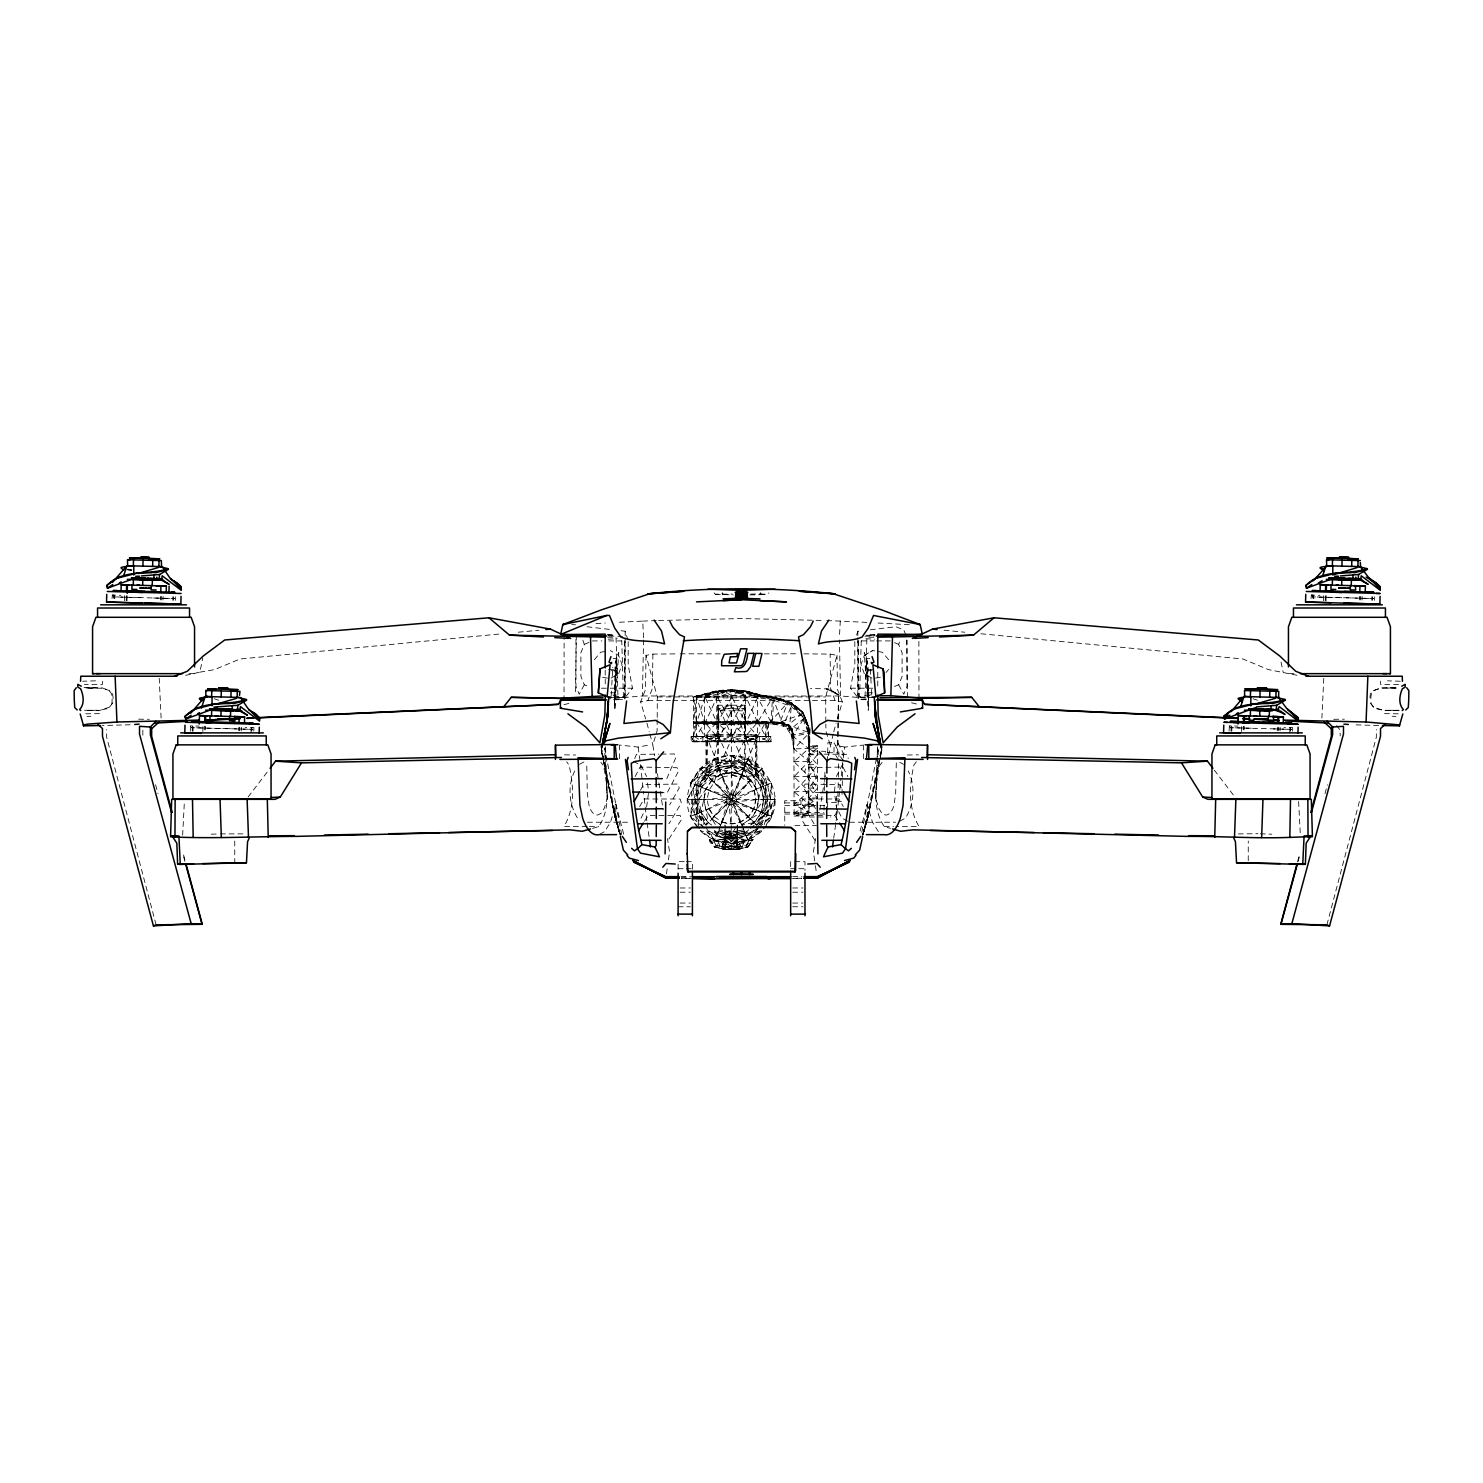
<?xml version="1.0" encoding="UTF-8"?>
<svg xmlns="http://www.w3.org/2000/svg" width="1483" height="1483" viewBox="0 0 1483 1483"><rect width="100%" height="100%" fill="white"/><g stroke="black" fill="none" stroke-linecap="round" stroke-linejoin="round"><path stroke-width="0.75" stroke-dasharray="5 3.75" d="M731.434 763.615L717.661 734.956L718.365 705.222L718.365 767.953L731.434 775.201L740.759 777.055L755.626 740.536L707.261 740.536L718.365 738.423L707.261 738.46L718.365 734.901L705.982 734.975L705.982 774.163L756.905 825.086C779.038 803.786 762.188 762.966 731.434 763.615C700.755 762.985 683.811 803.767 705.982 825.03L707.261 823.751C698.03 813.648 695.175 799.337 699.846 786.491C715.863 764.227 720.534 735.642 718.365 708.744L731.434 705.204L745.226 705.222L745.226 766.359L719.385 828.719M693.599 723.092L731.082 724.223L776.629 723.055L784.655 724.353L792.089 728.691L793.906 740.351L789.364 730.174L791.236 706.316C778.223 696.306 761.242 697.955 746.598 691.634C736.402 689.873 725.02 687.908 716.734 695.787L716.734 736.495L694.174 736.402L691.134 741.704L704.573 741.667L691.134 741.704L691.134 736.439L702.831 736.384L715.788 741.648L746.375 741.648L759.333 736.476L771.03 736.439L771.03 741.704L759.333 741.648L746.375 736.365L731.082 741.76L731.082 689.817L747.877 691.43C766.989 697.733 790.217 697.918 803.934 714.732L808.068 725.539L803.378 712.73C774.627 685.09 729.506 698.586 693.599 696.825L693.599 736.439L716.734 736.384L731.082 722.165L716.734 695.787L719.199 691.078L731.082 689.817L747.877 691.43L791.236 706.316L804.008 718.328L808.939 733.306L808.754 748.544L793.961 761.65L808.847 776.369L817.559 788.066L808.902 797.965L808.958 812.721L794.128 816.076L793.906 737.348L792.089 728.691L788.734 724.575C758.165 717.642 725.02 723.537 693.599 723.092L696.454 697.251C712.507 691.263 729.599 688.409 746.598 691.245C766.025 698.4 791.236 695.064 803.934 714.732L808.939 733.306L793.924 748.878L808.791 761.298L794.017 776.721L808.884 791.421L794.091 804.546L808.958 812.721L794.128 813.073L808.921 804.194L808.736 737.014L808.328 727.041L802.433 712.619L790.773 702.386C765.506 698.067 740.202 687.259 714.287 691.43L693.599 696.825L696.454 722.666L768.565 722.11L768.565 736.439L745.43 736.495L731.082 722.054M877.769 685.962L877.788 670.205M858.323 640.823L858.268 699.587L869.501 699.791M564.022 700.643L564.115 637.115M657.191 719.57L657.117 730.878L652.817 744.855L654.541 755.663M657.21 717.309L657.321 696.936L645.995 655.356L652.891 654.096L677.861 653.855M896.288 762.874L895.676 793.627L893.804 806.066A22.912 9.825 -89.5 0 1 885.017 814.927L881.866 813.259L878.64 808.105L875.749 798.373L877.417 748.025M234.74 841.009L234.777 862.735M747.877 691.43C733.103 690.151 718.032 689.224 704.573 697.622L696.454 723.519C725.372 726.41 754.328 721.683 782.876 722.202L791.292 735.271L808.754 748.544L808.902 727.708L808.939 733.306L792.348 736.495L793.924 748.878L808.754 748.544L817.43 745.819L817.615 804.731M907.466 697.492L906.632 634.261M918.867 641.342L918.978 700.643M1248.241 860.659L1248.26 841.009M615.723 820.525L615.871 804.249L604.508 748.062L607.251 798.373L604.36 808.105L601.134 813.259L597.983 814.927A22.912 9.843 89.7 0 1 589.177 806.103L587.324 793.627L586.712 762.874M643.566 639.952L642.417 695.953L608.846 698.864M643.603 637.764L642.714 621.099L616.094 622.397M645.995 655.356L645.531 689.428L640.637 701.922L645.643 718.884M652.891 654.096L652.427 688.168L647.886 700.625L640.637 701.922M808.902 727.708L808.736 739.998L808.328 727.041L801.246 714.435L787.936 702.349L772.606 697.399L757.591 722.295L745.43 736.495L746.375 736.495L746.375 741.76L715.788 741.648L715.788 736.365L746.375 736.365L745.43 736.384L745.43 695.787L737.514 690.967L715.566 691.245L696.454 696.398L696.454 736.458L691.134 736.439L694.174 741.685L771.03 741.704L767.99 736.402L757.591 736.384L745.43 722.054L731.082 695.694L724.649 690.967M809.681 743.113L809.922 727.171M837.821 745.504L838.507 694.804L834.873 692.635M809.866 727.782L809.496 750.917L825.475 751.325L825.382 755.218M837.876 742.909L843.067 752.901L842.882 760.019L837.635 752.919L838.507 694.804L828.719 688.928L810.478 688.483M112.041 598.594L112.356 595.054L114.914 595.128L114.803 598.65M190.287 731.175L190.621 725.873L193.179 725.929L193.012 731.23M737.199 825.234L737.051 849.296L737.589 825.123M858.045 640.786L858.101 699.55M1229.055 731.175L1229.388 725.873L1231.965 725.929L1231.798 731.23M1311.065 598.594L1311.38 595.054L1313.957 595.128L1313.827 598.65M616.78 658.637L615.056 663.661L614.425 702.349L616.78 658.637L613.128 658.637M739.276 844.142L731.193 849.11L723.111 844.142L720.46 848.573L718.81 842.807L714.343 846.812L723.723 846.719L723.815 849.296L738.59 849.296L748.044 846.812L740.184 846.645L724.205 841.028L714.343 846.812L723.222 849.129L739.183 849.129L739.276 844.142L752.956 839.434L748.044 846.812L738.59 849.296L723.815 849.296L714.343 846.812C695.898 828.534 733.825 852.669 739.276 844.142L741.926 848.573L748.044 846.812C738.071 835.671 721.683 844.624 709.449 839.434L714.584 846.923L725.335 849.296L724.798 825.123M172.788 600.281L172.862 596.741M173.567 600.281L173.659 596.741M251.016 732.843L251.128 727.541L253.945 727.615L253.815 731.138M251.832 731.082L251.925 727.541L245.14 727.356M1289.784 732.843L1289.913 727.541L1292.731 727.615L1292.601 731.138M1290.618 731.082L1290.692 727.541L1283.926 727.356M1371.812 600.281L1371.886 596.741M1372.591 600.281L1372.683 596.741M763.411 828.867C801.228 788.307 739.164 729.395 700.161 768.583L694.952 784.6L691.968 799.615L690.652 816.41L698.975 828.867C661.177 788.307 723.222 729.321 762.225 768.583L705.982 825.086C696.509 814.464 692.691 799.318 698.178 785.842L699.846 786.491L705.982 774.107L707.261 734.938L707.261 775.387C723.797 758.721 754.106 764.82 763.022 786.491L764.709 785.805L756.905 774.107L756.905 734.938L744.522 734.901L745.226 705.222L718.365 710.82L744.522 710.82L718.365 767.953L714.25 782.338L708.967 790.235L707.113 799.541L708.967 808.847L714.25 816.744L722.128 822.008L731.434 823.862L740.759 822.008L748.637 816.744L753.92 808.847L755.774 799.541L753.92 790.217L748.637 782.32L744.522 767.953L744.522 705.222M861.234 640.73L859.565 697.047L865.071 695.898L866.962 637.282L875.471 637.171M809.755 740.369L807.92 812.35L823.918 812.758M823.992 810.033L824.177 802.229M824.474 790.55L824.715 781.356M824.826 776.777L824.937 772.18M827.458 761.539L827.94 742.649L834.188 742.816L838.989 752.808L838.803 759.926L833.928 752.826L834.188 742.816M838.229 782.69L837.747 801.432L841.825 801.543L841.881 799.689M838.358 777.111L838.692 763.875M842.01 794.406L842.4 779.076M842.437 777.222L842.77 763.967M124.572 600.708L124.72 595.406M126.203 600.763L126.352 595.462M127 600.763L127.13 595.462M160.553 599.929L160.646 596.407M161.332 599.929L161.443 596.407M162.963 599.985L163.074 596.463M202.837 731.508L202.986 726.207M204.524 729.803L204.617 726.262M205.303 729.803L205.395 726.262M238.819 730.748L238.911 727.208M239.597 730.748L239.708 727.208M241.247 730.804L241.34 727.263M1241.623 731.508L1241.772 726.207M1243.292 729.803L1243.403 726.262M1244.089 729.803L1244.181 726.262M1277.605 730.748L1277.697 727.208M1278.383 730.748L1278.476 727.208M1280.014 730.804L1280.107 727.263M1323.596 600.708L1323.744 595.406M1325.227 600.763L1325.376 595.462M1326.024 600.763L1326.154 595.462M1359.577 599.929L1359.67 596.407M1360.374 599.929L1360.467 596.407M1362.006 599.985L1362.098 596.463M114.024 598.65L114.135 595.128L120.92 595.313M192.234 731.23L192.401 725.929L199.185 726.114M614.333 705.852L616.316 657.859L618.763 652.483L614.796 710.32L616.316 657.859M731.434 775.201L740.759 777.055L755.626 775.368L756.905 734.938L731.434 734.901L717.661 705.222L731.434 705.204L745.226 734.901L756.905 774.163L748.637 782.338L740.759 777.055L731.434 765.358L718.365 767.972L707.261 775.387L722.128 777.055L731.434 775.201L744.522 767.953L755.626 775.368L764.709 785.805M1231.001 731.23L1231.187 725.929L1237.953 726.114M1313.048 598.65L1313.159 595.128L1319.944 595.313M738.59 849.296L738.664 846.719L746.598 845.032L752.956 839.434L748.526 841.009L738.182 841.028L741.926 848.573L743.576 842.807L747.803 846.923L752.956 839.434M175.55 600.337L175.68 596.796M1374.574 600.337L1374.704 596.796M1323.781 678.324L1321.891 718.05M724.205 841.028L720.942 848.554L724.631 846.756L725.335 849.296L725.187 825.234M182.65 835.263L184.374 801.58M875.749 798.373L878.492 748.062L861.289 834.799M611.793 685.016L612.776 667.165M576.368 634.261L575.497 692.913M611.163 696.139L611.552 689.465M737.311 829.757L737.032 834.354L731.193 841.751L725.354 841.751L724.798 840.509L725.298 846.367L731.193 849.296L737.218 849.129L737.589 846.793L735.123 841.343L737.589 840.898M882.014 746.246L881.644 750.528L880.995 746.579L881.736 750.417L868.259 815.872L863.162 833.353L868.371 815.613L881.736 750.417L880.995 745.856M756.905 734.938L744.522 738.423L755.626 738.46L744.522 740.499L731.434 765.358L722.128 777.055L714.25 782.338L705.982 774.107L698.178 785.805L697.251 799.559L695.434 799.578L699.846 812.647L698.178 813.407L707.261 823.751M758.925 827.347L771.735 816.354L690.652 782.764L704.888 773.459L718.754 769.733C736.495 771.197 758.703 778.019 758.536 799.708L775.071 799.559L771.735 816.41L757.498 826.068C775.572 808.087 769.01 775.108 745.43 765.395C718.569 754.198 698.233 778.093 687.315 799.559L775.071 799.615L765.562 814L750.658 825.067C766.359 814.501 767.249 789.957 754.18 776.777C736.606 759.24 711.562 770.27 696.825 785.527L690.652 782.764L700.161 768.546L716.178 763.319L747.988 759.036L758.925 771.883L767.434 784.6L775.071 799.615L767.434 814.63L770.418 799.559L771.735 782.764L758.925 771.827L746.209 763.319L731.193 755.681L703.461 771.883L690.652 782.82L691.968 799.615L694.952 814.63L687.315 799.559L694.952 784.544L703.461 771.827L714.398 759.018L746.209 763.374L762.225 768.583L767.434 784.6L770.418 799.615L771.735 816.41L765.784 825.289M868.667 705.852L868.204 710.32L864.237 652.483L866.684 657.859L868.667 705.852L866.684 657.859M839.563 791.681L836.171 820.748M839.804 789.438L841.028 778.186M841.287 775.924L843.011 760.167M843.252 757.924L844.847 747.08L862.846 745.115M1369.921 697.603L1370.348 693.859L1373.629 690.522L1380.599 688.242L1395.429 688.056L1386.957 688.019M600.986 746.246L614.629 815.613L619.783 833.224L614.741 815.872L601.227 749.749L615.037 816.558L620.116 833.465M866.906 622.397L840.286 621.099L839.397 637.764M646.625 806.993L648.664 791.755M666.46 873.839L667.554 865.738M834.336 791.755L835.504 783.061M833.706 838.21L835.856 822.917M668.425 859.843L669.593 851.984L667.48 838.636M815.52 838.636L813.407 851.984L815.149 863.773M102.735 681.216L102.197 684.738L84.42 684.423M819.821 809.959L824.14 782.82M824.492 780.559L825.586 773.774M828.459 755.663L833.149 733.992M601.319 750.472L602.005 746.579L601.264 750.417L614.907 816.262M874.043 697.492L857.823 697.492L850.556 688.205L854.82 664.736L854.82 640.916M862.828 835.133L868.723 813.741L862.884 833.465M715.307 824.381L711.859 818.876L726.077 801.673L727.263 795.537L705.945 789.086L701.162 812.146L704.351 824.085M703.461 827.347L690.652 816.354L771.735 782.764C770.178 798.614 762.651 814.63 750.658 825.03M696.825 785.527L690.652 816.354L701.162 812.202L698.697 799.708L701.162 787.269C720.071 767.082 756.07 766.414 758.536 799.541C758.184 806.993 755.551 813.518 750.528 819.024C734.66 828.886 742.742 824.066 754.18 822.75M687.315 799.559L703.85 799.708L705.945 789.086L698.697 799.708L696.825 814L698.919 824.363M731.193 793.924L727.263 795.611C733.269 789.438 741.278 801.358 733.325 804.676L729.08 804.676L726.077 801.673L727.263 795.537M693.599 736.439L696.454 722.128L704.573 722.073L716.734 736.384L702.831 741.741L694.174 736.402L694.174 741.722L704.573 736.476L716.734 722.165L782.876 722.202L788.734 724.575L791.737 730.229L793.906 740.351L792.089 728.691L791.292 735.271L793.924 748.878L791.737 730.229L787.788 724.464C758.499 717.957 726.614 723.222 696.454 723.519L745.43 724.13L778.037 722.277L772.031 723.871L757.591 723.889C775.794 719.088 790.532 726.559 807.901 732.083L808.754 748.544M737.514 690.967L768.565 696.825L745.43 697.863C732.491 683.459 712.025 692.431 696.454 696.398L704.573 722.295L696.454 736.458L691.134 736.439L696.454 736.458L693.599 722.11L757.591 722.073L768.565 722.11L765.71 736.458L771.03 736.439L767.99 741.722L702.831 741.741L702.831 736.384M767.434 814.63L770.418 799.615M741.648 824.956L750.528 818.876L756.46 810.163L758.536 799.541L736.328 801.673L736.328 797.428L731.193 793.998L720.738 774.293L711.859 780.206L729.08 794.425M868.093 816.262L881.755 749.953M185.616 675.321L199.853 672.17L202.8 658.026M863.162 834.299L879.475 758.221M879.938 755.996L881.81 747.08M758.536 799.708L761.224 787.269L763.689 799.708L761.224 812.202L750.528 819.024L733.325 804.676L736.328 801.599M863.18 833.557L868.185 811.702M878.381 831.611L872.449 822.138L867.129 804.249L859.324 834.076M864.218 831.296L868.723 813.741M601.264 750.417L602.265 746.598M825.827 721.832L825.679 696.936L837.005 655.356L830.109 654.096L800.598 653.799M1326.914 924.836L1376.335 737.199L1376.335 729.525M1297.588 861.679L1299.405 854.968M833.743 731.823L836.097 723.129M1298.107 861.401L1299.312 856.952M1324.986 793.665L1327.415 784.729M863.032 834.54L868.556 814.63L862.995 833.817M837.357 718.884L842.363 701.922L837.469 689.428L837.005 655.356M623.676 834.076L615.871 804.249L610.551 822.138L604.619 831.611L598.817 834.669M862.383 835.244L868.259 815.872M726.077 801.599L727.263 803.471L720.738 824.956L711.859 818.876L750.528 780.206L731.193 767.193L716.956 765.395L700.161 768.528L690.652 782.82M731.193 755.681L745.43 765.395L754.18 776.777L756.46 789.234L750.528 780.206L736.328 797.428L735.123 795.611L741.648 774.293M856.618 635.113L857.823 631.239L861.994 630.738M764.171 824.641L767.434 814.575L760.149 825.53M894.509 686.481L898.661 684.757L902.109 676.396L902.109 652.742L898.661 644.382L900.144 640.267M888.614 659.713L882.366 652.242L872.764 650.536L864.329 655.412L860.993 664.551L864.311 673.708L872.745 678.602L880.42 677.249M745.43 765.395L747.988 759.018L757.498 773.459L761.224 787.325L771.735 782.764M582.856 640.267L584.321 644.382L580.891 652.742L580.891 676.396L584.321 684.757L588.491 686.481M747.988 759.018L714.398 840.175L731.193 843.493L747.988 840.175L762.225 830.647C745.226 847.015 717.179 846.886 700.161 830.61M634.705 758.499L636.429 754.365L658.86 754.124M666.831 778.594L675.673 757.924L674.561 753.957L661.103 754.106M714.454 830.888L716.956 834.132L714.398 840.101L700.161 830.591L716.178 835.856L731.193 838.84L747.988 840.157L758.925 827.347L747.988 840.12L731.193 843.456L708.911 830.999C724.334 843.975 745.448 836.746 762.225 830.591C745.819 833.205 726.707 842.27 711.784 830.684M718.365 740.499L731.434 710.802L744.522 708.744L718.365 708.744M112.856 702.831L108.556 708.373L98.99 710.283L83.771 710.264M746.598 691.634L757.591 697.622L772.031 723.871L788.734 724.575L792.293 730.897L792.348 736.495L804.008 718.328L792.552 704.536L779.743 698.437L773.737 700.032L757.591 697.622L745.43 724.13L716.734 722.054L704.573 696.028L715.566 691.245M704.573 723.889L716.734 697.863L724.649 691.894L731.082 689.817L731.082 691.931L716.734 697.863L693.599 696.825C714.083 691.3 737.885 687.76 757.591 697.622M746.598 845.032L748.526 841.009M574.755 770.956C567.396 785.545 568.879 804.361 577.554 818.153M641.045 818.153L643.826 812.573M836.375 776.517L841.955 765.376L845.755 763.337M635.15 776.573L640.026 767.045L677.138 767.712L678.25 771.661L667.239 792.626L662.641 792.552M584.321 684.757L579.204 694.229L575.96 686.351L575.96 637.875M731.082 724.223L745.43 697.863L742.946 691.782M716.734 724.13L731.082 697.955L737.514 691.894M592.533 828.367L598.706 826.624C610.792 808.81 607.696 785.415 603.34 765.525L600.893 762.392M640.415 790.235L643.548 784.618L677.991 784.044L679.233 787.992L669.63 804.88M639.655 806.548L644.104 798.966L680.141 799.022L681.364 802.989L668.944 823.788M735.994 827.162L731.193 834.892L724.798 834.373L725.354 841.751L731.193 846.737L737.088 846.367L737.589 844.049L737.218 849.129L725.168 849.129L724.798 846.793L727.263 841.343L724.798 840.898M750.695 594.09L759.889 594.016L760.742 592.662M709.449 839.434L715.788 845.032L722.202 846.645L738.664 846.719L737.051 849.296L737.774 846.756L741.444 848.554L739.183 849.129M644.549 821.211L648.182 815.539L680.289 815.576L681.513 819.543L667.999 840.342M749.805 594.943L760.186 594.702L761.057 593.367M750.417 828.293C763.263 818.857 768.75 801.469 763.022 786.491L767.452 799.615L765.636 799.559L764.709 813.407L756.905 825.086M747.803 846.923L752.826 839.397M817.43 745.819L808.754 745.819L817.448 748.136L808.773 754.754L817.485 764.672L808.847 776.369L794.054 791.774L808.921 804.194L794.091 804.546M794.128 816.076L808.958 815.724L808.921 804.602L817.578 797.965L808.884 788.066L817.522 776.369L808.81 764.672L817.467 754.754L808.754 748.136L817.448 748.136M916.327 761.817L913.936 765.043C909.339 785.323 907.837 807.938 919.015 826.439L895.862 826.569M248.106 796.983L268.701 770.122M882.107 762.392L879.66 765.525C875.304 785.415 872.208 808.81 884.294 826.624L890.467 828.367M608.957 697.492L625.177 697.492L632.444 688.205L628.18 664.736L628.18 640.916M594.386 659.713L600.634 652.242L606.399 651.222M886.092 672.429L888.614 669.463M760.186 594.702L767.731 594.238L768.936 592.885M757.498 773.459L762.225 768.528L765.562 785.527L763.689 799.763L756.46 810.163L735.123 803.471M762.225 768.528L758.925 771.846L746.209 763.374L731.193 760.334L716.178 763.337M745.226 832.89L744.522 831.166L731.434 835.578L745.226 832.834L748.563 830.61C738.664 836.968 724.26 836.857 714.324 830.61L717.661 832.834L731.434 835.578L745.226 832.834L748.693 829.813M647.329 745.356L638.153 747.08L620.154 745.115M730.285 830.406L724.798 834.373L737.589 834.373L737.032 841.751L731.193 846.737L725.298 846.367L724.798 844.049L725.168 849.129M761.224 787.325C752.159 770.511 732.676 761.558 714.398 759.018L747.988 840.175L731.193 836.968L718.754 829.794L745.43 834.132L750.602 830.684M757.591 722.073L765.71 736.402L771.03 736.439L767.99 736.458L759.333 741.741L759.333 736.384L768.565 741.704L765.71 741.722L771.03 741.704L691.134 741.704L696.454 741.685M864.329 655.412L872.764 650.536M579.464 764.357L585.173 761.298M899.736 821.211L905.446 818.153C914.121 804.361 915.604 785.545 908.245 770.956M725.65 799.541L705.945 809.996L708.207 822.75L711.729 825.03M736.736 799.541L756.46 789.086M584.321 644.382L592.644 640.916L601.857 640.916M715.788 741.76L731.082 736.495L745.43 722.165L704.573 722.147M719.199 691.078L704.573 696.028L704.573 736.476L694.174 736.458M704.573 697.622L724.649 691.894M563.985 704.666L571.437 702.775M696.454 697.251L719.199 691.782M726.522 841.176L724.798 841.028L727.263 841.343L728.097 846.663C714.695 846.904 760.668 846.719 723.723 846.719L725.335 849.296M733.325 804.602L729.08 804.602L730.989 824.659M739.479 830.554L731.193 832.26L722.907 830.573M731.434 833.761L718.365 831.166C716.252 837.988 741.203 831.314 744.522 831.166M699.513 828.608L694.952 814.575L703.461 827.347L714.398 840.157L731.193 838.84L746.209 835.8L757.109 828.571L731.193 843.493L716.956 834.132M731.193 832.204L743.632 829.794M199.853 672.17L214.609 669.612L239.894 659.027L502.125 633.76M870.336 629.774L895.973 626.753L903.796 630.015L906.224 635.91M871.856 694.823L868.334 695.175L868.167 697.622L866.165 665.107L867.351 669.89L874.469 669.371M869.928 634.928L877.825 634.149M518.234 632.221L538.941 630.219M726.077 797.428L703.85 799.708M99.472 713.638L84.753 713.824M735.865 841.176L737.589 841.028L735.123 841.343L734.307 846.663L737.589 846.793M731.193 838.785L714.398 840.12L706.075 827.829M595.981 623.657L605.212 623.008M130.189 724.761L102.253 725.521M909.32 624.714L877.788 623.008M1398.729 710.431L1383.861 710.672L1373.647 707.187L1371.034 703.554L1370.811 697.659L1371.404 693.766L1373.925 690.503L1380.84 687.871L1398.914 687.445M1333.718 719.292L1344.358 719.181M138.642 719.181L149.282 719.292M608.16 639.192L617.188 638.728M1238.305 833.909L1257.973 833.706M95.542 680.827L82.677 681.235M642.714 621.099L656.32 620.598M658.6 620.524L741.5 618.541L824.4 620.524M87.015 716.4L90.889 716.27M211.161 834.206L218.094 833.965M220.392 833.872L244.695 833.909M614.388 697.344L623.435 697.047L621.766 640.73M724.798 838.117L737.589 838.08L724.798 838.08L737.589 837.691L724.798 837.691L737.589 837.024L724.798 837.024L737.589 834.373L731.193 834.892L726.392 827.162M714.064 592.885L715.269 594.238L732.305 594.09M864.96 636.226L874.043 636.04M1399.229 710.264L1384.01 710.283L1374.444 708.373L1370.144 702.831M793.961 761.65L808.791 761.298M794.017 776.721L817.522 776.369M794.054 791.774L808.884 791.421M861.883 699.475L866.406 699.383M820.359 792.552L815.761 792.626L804.75 771.661L805.862 767.712L842.974 767.045L847.85 776.573M681.364 877.324L690.318 877.157M613.499 699.791L622.489 699.624M865.979 635.299L874.989 635.169L870.502 635.243M907.318 755.014L918.515 754.847M1398.58 684.423L1380.803 684.738L1380.265 681.216M776.629 723.055L784.488 722.962L784.655 724.353L783.339 726.132L772.031 723.871L773.737 700.032L783.339 726.132L792.293 730.897L793.906 737.348M680.122 653.818L721.035 653.855M647.886 700.625L670.52 700.384M672.781 700.347L810.219 700.347M1391.925 688.056L1396.448 688.019M96.043 688.019L87.571 688.056L102.401 688.242L109.371 690.522L112.652 693.859L113.524 701.366M865.071 695.898L869.372 695.861M764.246 653.855L798.336 653.781M745.43 697.863L716.734 697.863M884.294 826.624L893.563 826.569M806.196 696.009L676.804 696.009M808.495 696.009L840.583 695.953L869.613 698.474M792.756 876.657L801.969 876.657M608.771 640.916L621.711 640.916M861.289 640.916L874.229 640.916M876.546 640.916L890.356 640.916M866.202 658.637L867.944 663.661L868.575 702.349L866.202 658.637L869.872 658.637M611.126 670.687L614.796 670.687M868.204 670.687L871.874 670.687M189.12 673.653L194.551 673.653L193.235 673.653M1293.88 673.653L1288.449 673.653L1289.765 673.653M601.412 688.205L608.011 688.205M610.199 688.205L632.444 688.205M850.556 688.205L872.801 688.205M610.625 692.802L614.277 692.802M868.723 692.802L872.375 692.802M657.321 696.936L825.679 696.936M89.017 710.301L92.539 710.301M1390.461 710.301L1393.983 710.301M768.565 722.11L693.599 722.11L765.71 722.128L768.565 736.439M743.502 828.719L705.982 734.975L744.522 734.901M757.591 741.667L767.99 741.685L767.99 736.402L765.71 736.402L765.71 722.091L757.591 736.476L757.591 696.028L742.946 691.078M808.773 754.754L817.467 754.754M808.81 764.672L817.485 764.672M808.884 788.066L817.559 788.066M817.578 797.965L808.902 797.965L814.13 801.951M836.505 802.47L827.625 802.47L827.625 807.086M784.748 802.933L800.987 802.933M813.259 804.602L808.921 804.602L813.277 805.751L808.939 806.919L813.277 806.919M784.748 805.64L827.625 805.64M784.748 812.276L800.987 812.276M784.748 814.019L827.625 814.019M823.195 817.003L800.987 817.003L800.987 800.727L784.748 800.727L784.748 825.364M587.472 822.231L631.128 822.231M849.574 822.231L895.528 822.231M794.888 825.364L816.521 825.364M722.202 846.645L740.184 846.645M723.723 846.719L738.664 846.719M684.238 861.66L678.102 861.66L678.102 870.484M686.277 861.66L692.413 861.66L692.413 870.484M794.758 861.66L804.972 861.66L804.972 870.484M678.102 868.704L684.238 868.704M686.277 868.704L692.413 868.704M790.661 868.704L796.797 868.704M798.836 868.704L804.972 868.704M680.141 887.983L690.374 887.983M792.701 887.983L802.933 887.983M680.141 892.21L690.374 892.21M792.701 892.21L802.933 892.21M680.141 903.054L690.374 903.054M792.701 903.054L802.933 903.054M678.102 906.78L690.374 906.78M792.701 906.78L802.933 906.78M642.417 695.953L674.505 696.009M745.43 736.384L767.99 736.402M681.031 876.657L690.337 876.657M717.661 734.901L731.434 734.938L745.226 766.359M716.734 736.384L715.788 736.365L731.082 741.63M587.138 826.569L563.985 826.439C575.163 807.938 573.661 785.323 569.064 765.043L566.673 761.817M589.437 826.569L598.706 826.624M613.628 695.861L623.435 697.047M91.075 688.056L82.455 687.908M1378.615 725.502L1352.811 724.761M84.086 687.445L102.16 687.871L109.075 690.503L111.596 693.766L112.189 697.659L111.966 703.554L109.353 707.187L99.139 710.672L84.271 710.431M812.48 700.384L835.114 700.625L842.363 701.922M821.897 754.106L808.439 753.957L807.327 757.924L816.169 778.594M824.14 754.124L846.571 754.365L848.295 758.499M607.529 637.171L616.038 637.282L617.929 695.898M1400.323 681.235L1387.458 680.827M1398.247 713.824L1383.528 713.638M564.485 754.847L575.682 755.014M616.594 699.383L624.899 699.55L624.955 640.786M715.269 594.238L733.195 594.943M608.957 636.04L622.6 636.337M827.681 752.66L837.635 752.919M153.472 598.02L174.66 598.557L113.005 596.87L142.776 597.723M1251.244 728.227L1230.037 727.69L1291.712 729.376L1270.523 728.82M1341.8 597.723L1312.029 596.87L1373.703 598.557L1343.932 597.723M759.889 594.016L767.731 594.238M838.507 694.804L826.476 688.854L828.719 688.928L838.507 694.841L834.669 692.895M221.041 728.524L191.27 727.69L252.926 729.376L223.173 728.524M1311.12 595.054L1313.159 595.128M112.096 595.054L114.135 595.128M1229.147 725.873L1231.187 725.929M1290.692 727.541L1292.731 727.615M251.925 727.541L253.945 727.615M190.362 725.873L192.401 725.929M859.565 697.047L868.612 697.344M1392.111 716.27L1395.985 716.4M826.68 620.598L840.286 621.099M1260.29 833.798L1271.839 834.206M765.71 722.666L757.591 722.295L745.43 695.787L731.082 690.93M865.812 638.728L874.84 639.192M571.771 624.584L575.608 624.825M608.531 669.371L615.649 669.89L616.835 665.107L614.833 697.622L614.666 695.175L611.144 694.823M757.591 696.028L779.743 698.437L765.71 696.398L746.598 691.245M944.059 630.219L964.766 632.221M980.875 633.76L1243.106 659.027L1268.391 669.612L1297.384 675.321M607.14 634.353L613.072 634.928M844.847 747.08L835.671 745.356M587.027 626.753L612.664 629.774M621.006 630.738L625.177 631.239L627.587 638.969M126.963 569.657L131.153 570.176M127.112 569.694L131.616 570.288M714.287 691.43L715.566 691.634M127.631 569.138L131.987 569.88M602.58 677.249L610.255 678.602L618.689 673.708L622.007 664.551L618.671 655.412L610.236 650.536M794.128 813.073L808.958 815.724M731.434 765.376L744.522 767.953M741.648 774.441L731.193 772.365L708.207 776.721L693.988 799.763L696.825 814L703.739 824.344M722.128 821.99C741.129 830.35 762.243 809.217 753.92 790.235M729.08 804.602L731.193 805.084L741.648 824.808M911.563 702.775L919.015 704.666M1253.098 698.753L1257.436 700.217M214.312 698.753L218.668 700.217M746.375 741.648L731.082 736.365L716.734 722.054M765.562 814L771.735 816.354M698.178 785.842L764.709 813.407L763.022 812.647L756.905 825.03L755.626 823.751M894.509 642.64L898.661 644.382M826.476 688.872L828.089 689.651M899.736 762.318L903.536 764.357M847.664 821.211L841.955 818.153L837.302 808.865M633.426 761.28L641.045 765.376L646.625 776.517M711.859 818.876L720.738 824.956M727.263 803.471L729.08 804.676M756.386 824.956L700.161 768.528L704.888 773.459M1214.299 770.122L1234.894 796.983M1336.628 725.521L1340.169 730.211L1340.169 735.976M709.56 839.397L714.584 846.923M708.967 808.828L714.25 816.744M721.943 593.367L722.814 594.702M815.001 840.342L801.487 819.543L802.711 815.576L834.818 815.539L838.451 821.211M750.528 780.373L743.632 769.677C727.356 763.226 708.095 771.549 701.162 787.269M722.258 592.662L723.111 594.016M814.056 823.788L801.636 802.989L802.859 799.022L838.896 798.966L843.326 806.548M815.52 808.624L803.767 787.992L805.009 784.044L839.452 784.618L842.585 790.235M696.454 722.091L704.573 736.384M898.661 684.757L903.796 694.229L907.04 686.351L907.04 640.193M807.79 723.667L802.433 712.619L787.936 702.349L770.882 721.239L772.606 697.399L777.722 697.789L792.404 703.146L783.339 726.132L789.29 726.577L789.364 730.174L804.008 718.328L803.378 712.73L790.773 702.386L787.936 702.349L780.039 722.165L801.246 714.435L802.433 712.619L807.809 723.37M713.861 841.009L715.788 845.032M614.629 815.613L615.037 816.558M745.43 834.132L747.988 840.101M714.398 759.018L716.956 765.395M621.711 834.799L615.871 804.249M835.114 700.625L830.573 688.168L830.109 654.096M830.183 744.855L825.883 730.878L825.846 724.093M614.741 815.872L620.617 835.244M620.005 833.817L614.444 814.63L619.968 834.54M620.172 835.133L614.277 813.741L618.782 831.296M646.903 723.129L649.257 731.823M649.851 733.992L652.817 744.855M183.688 856.952L184.893 861.401M155.585 784.729L158.014 793.665M183.595 854.968L185.412 861.679M156.086 924.836L106.665 737.199L106.665 729.525M880.735 746.598L881.736 750.417M604.471 762.67L619.82 833.557M614.815 811.702L619.838 834.299M601.19 747.08L604.007 760.445M1281.034 662.067L1283.147 672.17M638.153 747.08L640.248 762.429M657.414 773.774L658.508 780.559M658.86 782.82L663.179 809.959M646.829 820.748L643.937 796.186M647.126 822.917L649.294 838.21M815.446 865.738L816.54 873.839M834.91 796.111L836.375 806.993M647.496 783.061L648.368 789.586M640.489 764.672L642.213 780.429M642.454 782.69L643.696 793.943M733.325 794.425L731.193 772.198L720.738 774.293M725.076 829.757L725.354 834.354L731.193 841.751L737.032 841.751L737.589 840.509L737.088 846.367L731.193 849.296L731.434 705.204M871.448 689.465L871.707 693.914M870.336 669.389L871.207 685.016M1298.626 801.58L1300.35 835.263M161.109 718.05L159.219 678.324M605.583 748.025L607.251 798.373M808.328 727.041L808.736 739.998L808.68 725.502M840.583 695.953L839.434 639.952M723.111 844.142L723.222 849.129M867.129 804.249L867.277 820.525M624.677 640.823L624.732 699.587M605.212 670.205L605.231 685.962M877.695 746.746L877.695 756.942M863.625 744.985L863.625 759.24M857.823 631.239L857.823 635.688M857.823 637.912L857.823 697.492M836.505 796.186L836.505 819.784A6.21 5.58 0 0 1 835.671 822.583M790.661 861.66L790.661 870.484M755.626 734.938L755.626 775.387M717.661 705.222L717.661 766.359M625.177 631.239L625.177 635.688M625.177 637.912L625.177 697.492M619.375 744.985L619.375 759.24M605.305 746.746L605.305 756.942M142.831 730.211L142.831 735.976M836.505 811.423A6.21 5.58 0 0 1 830.295 817.003M711.859 780.206L705.945 789.234L711.859 780.206M787.788 724.464L786.583 726.281L801.246 714.435L807.901 732.083L791.292 735.271L787.788 724.464M801.636 878.214L792.701 878.381L801.747 878.325M612.498 635.243L607.956 635.169L612.516 635.225M690.188 878.455L681.253 878.325L690.299 878.381M758.925 771.846L746.209 763.319L758.925 771.883M711.859 819.024L705.945 809.996L703.85 799.541L705.945 810.163L711.859 819.024M708.207 822.75L701.162 812.146L708.207 822.75M881.681 750.472L881.143 746.209L881.644 750.528"/><path stroke-width="1.5" d="M97.563 617.299L97.563 608.011L189.546 608.011L189.546 617.299M915.067 713.786L897.252 726.967L883.108 742.89L878.14 714.936L877.769 694.971M877.788 667.943L877.825 634.149L922.333 634.427L920.183 624.565L881.477 609.81L833.112 593.663C772.235 587.175 710.765 587.175 649.888 593.663L601.523 609.81L562.817 624.565L560.667 634.427L606.714 635.985M1216.746 744.855L1216.746 735.939L1305.244 735.939L1305.244 744.855M1385.437 617.299L1385.437 608.011L1293.454 608.011L1293.454 617.299M582.615 711.933L560.389 708.225L560.407 700.273L605.249 699.475L605.231 694.971M826.698 818.412L826.717 807.141M826.717 802.637L826.773 791.273M1238.342 718.217L979.225 706.668L971.736 697.325L923.575 698.345L890.857 695.712L892.488 636.967L973.497 635.132L994.055 617.781L1258.288 639.989L1279.773 656.005L1295.697 671.261L1308.432 676.229M590.475 828.941L582.263 831.277L569.917 829.831L295.58 836.393C255.651 836.468 215.183 838.674 174.957 837.042L175.142 799.337M826.791 786.713L826.828 777.593M826.865 773.014L826.921 760.631L819.302 751.844M656.19 841.046L656.153 845.588L654.893 846.978L641.917 844.624C635.299 818.245 632.462 790.328 631.276 763.263L635.187 761.409L654.096 758.684L656.079 760.631L656.135 773.014M656.227 836.523L656.32 825.178M133.73 575.015L133.804 565.95L126.963 565.672L112.541 582.337M211.995 705.834L212.069 696.769L205.229 696.491L190.806 713.138M1250.781 705.834L1250.855 696.769L1244.015 696.491L1231.261 711.562M665.088 853.874L665.737 802.006M687.185 853.948L687.463 831.296L692.023 827.366L790.995 827.644L795.555 831.592L790.977 827.366L770.326 826.976L692.005 827.644L687.463 831.296M1233.745 837.969L1235.432 841.695L1236.544 862.754L1302.741 864.404L1304.095 835.93L1309.396 835.689M687.204 853.578L687.964 871.948L795.036 871.948L795.537 831.296M892.525 828.941L900.737 831.277L913.083 829.831L1187.42 836.393C1221.306 836.134 1255.619 838.692 1289.821 837.394L1290.507 799.337M166.207 592.347L166.374 586.026L133.285 585.155L133.396 579.501L127.334 579.334M244.473 723.148L244.639 716.845L211.55 715.955L211.68 710.32L205.599 710.135M1283.24 723.148L1283.425 716.845L1250.336 715.955L1250.447 710.32L1244.367 710.135M1365.231 592.347L1365.398 586.026L1332.309 585.155L1332.438 579.501L1326.358 579.334M605.249 699.475L604.86 714.936L599.892 742.89L585.748 726.967L567.915 713.786M1214.744 837.394L1215.689 799.337M142.405 603.08L106.535 602.061L106.739 594.349M138.939 576.702L107.462 588.213L106.646 585.952C122.496 568.267 147.985 575.701 168.209 568.675L159.163 566.562M121.031 591.105L121.198 584.784L129.522 584.969M126.463 591.254L126.63 584.932L124.998 584.877M170.341 578.871L177.367 582.986L181.186 586.823L181.26 589.289L169.433 577.313L162.259 566.636L127.668 565.746L127.482 559.703L130.152 559.721M127.204 593.348L127.427 584.932L125.258 584.877M132.006 584.988L131.894 589.344L136.937 589.474M133.34 565.913L133.507 559.87L127.835 559.721M142.887 566.172L143.054 560.148L133.507 559.87M142.646 585.414L142.794 579.779L133.396 579.501M151.285 585.525L151.173 589.882L156.216 590.012M141.404 575.942L159.515 574.514L168.45 569.324L155.678 572.698L152.045 572.234M152.638 566.432L152.786 560.407L161.35 560.574L161.536 566.617M158.866 566.599L159.033 560.574M160.757 592.199L160.943 585.878L163.093 585.933M168.932 592.403L169.118 586.1M106.535 602.061L180.852 604.1L181.056 596.37M185.004 725.15L184.8 732.88L201.28 733.362M217.204 707.502L185.727 719.014L184.912 716.771C200.761 699.086 226.25 706.501 246.475 699.475L237.428 697.381M199.241 724.019L199.463 715.603L204.914 715.751L204.728 722.054M239.449 697.418L205.933 696.547L205.748 690.503L207.527 690.503M205.525 722.054L205.692 715.751L199.463 715.603M211.606 696.713L211.772 690.689L206.1 690.522M221.152 696.991L221.319 690.948L211.772 690.689M220.911 716.215L221.06 710.579L211.68 710.32M229.55 716.326L229.439 720.682L234.963 720.831L234.592 716.474M213.923 707.113L237.781 705.315L246.716 700.143L233.943 703.517L230.31 703.053M230.903 697.251L231.07 691.226L239.968 691.393L239.504 695.397M237.132 697.418L237.299 691.375M239.023 723L239.208 716.697L244.639 716.845M248.606 709.69L255.632 713.805L259.451 717.624L259.525 720.089L247.698 708.133L240.524 697.455M259.154 732.973L259.321 727.189M1223.79 725.15L1223.568 732.88L1240.066 733.362M1255.99 707.502L1224.513 719.014L1223.697 716.771C1239.547 699.086 1265.036 706.501 1285.26 699.475L1276.214 697.381M1238.027 724.019L1238.249 715.603L1243.681 715.751L1243.514 722.054M1244.867 690.522L1278.754 691.393L1278.587 697.436L1244.7 696.547L1244.515 690.503M1244.293 722.054L1244.478 715.751L1250.336 715.955M1250.391 696.713L1250.558 690.689M1259.697 716.215L1259.846 710.579L1250.447 710.32M1259.938 696.991L1260.105 690.948M1268.336 716.326L1268.225 720.682L1273.749 720.831L1273.378 716.474M1256.546 706.946L1276.566 705.315L1285.483 700.143L1272.729 703.517L1269.096 703.053M1269.67 697.251L1269.837 691.226M1275.899 697.418L1276.066 691.375M1277.808 723L1277.994 716.697L1280.144 716.734M1278.606 723L1278.772 716.697M1297.94 732.973L1298.107 727.189M1380.08 596.37L1379.876 604.1L1354.331 603.433L1305.559 602.061L1305.763 594.349M1337.963 576.702L1306.486 588.213L1305.67 585.952C1321.52 568.267 1347.009 575.701 1367.233 568.675L1358.187 566.562M1320.055 591.105L1320.222 584.784L1325.672 584.932L1325.487 591.254M1360.319 562.576L1360.56 566.617L1326.692 565.746L1326.506 559.703L1329.176 559.721M1326.284 591.254L1326.451 584.932L1324.282 584.877M1331.048 584.988L1330.918 589.344L1335.794 589.474M1332.364 565.913L1332.531 559.87L1326.859 559.721M1341.911 566.172L1342.078 560.148L1332.531 559.87M1341.67 585.414L1341.818 579.779L1332.438 579.501M1340.428 575.942L1358.539 574.514L1367.474 569.324L1354.702 572.698L1351.069 572.234M1351.662 566.432L1351.829 560.407L1360.374 560.574M1355.351 585.655L1355.722 590.03L1350.197 589.882L1350.475 585.525M1357.89 566.599L1358.057 560.574M1359.781 592.199L1359.967 585.878L1365.398 586.026M1366.084 577.109L1376.391 583.505L1380.191 587.398L1380.284 590.308L1361.209 575.775L1360.819 578.778L1349.067 578.481M174.957 837.042L170.582 836.542L171.676 799.337L275.041 799.337L280.287 797.038L301.512 762.855L561.408 757.479M560.407 700.273L606.751 699.902M1382.434 725.521L1399.414 725.854L1399.563 724.909L1366.065 721.999L1367.864 676.229M1261.644 837.506L1262.96 799.337M152.211 585.674L152.397 580.038L161.907 580.279M230.477 716.474L230.662 710.839L240.172 711.08M1234.505 837.32L1235.877 799.337M1269.244 716.474L1269.448 710.839C1275.009 706.39 1293.547 720.738 1280.552 711.08L1278.383 711.024M1351.235 585.674L1351.421 580.038L1360.931 580.279M1302.741 864.404L1305.374 864.274L1306.171 843.123L1311.157 835.615M80.545 681.272L80.786 676.229L177.052 676.229M149.171 578.426L159.274 578.926L159.515 574.514M227.437 709.226L237.54 709.727L237.781 705.315M1276.566 705.315L1276.325 709.727L1248.89 708.967M1330.863 578.166L1358.317 578.926L1358.539 574.514M874.951 701.181L875.749 719.718L874.229 697.603M171.843 835.615L176.829 843.123L177.626 864.274L180.259 864.404L246.456 862.754L247.568 841.695L249.255 837.969M607.418 716.79L608.252 703.813L607.27 718.532L603.043 742.279M607.159 696.695L598.335 692.821L599.985 668.907L610.088 664.773L607.159 696.695L610.996 697.158M608.771 697.603L607.251 719.718L608.049 701.181M607.233 719.292L608.345 704.388L607.27 718.532L602.117 746.227L607.233 719.292L602.005 745.856M156.827 577.091L156.716 578.63L161.795 578.778L162.185 575.775L181.26 590.308L181.167 587.398L173.733 580.91M1348.195 578.426L1355.74 578.63L1355.851 577.091M871.856 744.985L867.796 745.041L866.443 758.777L876.638 758.554M687.964 871.948L688.056 871.022M626.623 701.014L623.917 723.463L655.43 720.367L663.142 724.464L670.372 732.658L660.788 738.775M240.061 709.597L236.668 709.486L240.061 709.597L240.45 706.594L259.525 721.127L259.432 718.198L251.999 711.71M1277.938 709.578L1279.236 706.594L1298.311 721.127L1298.218 718.198L1287.411 709.171L1298.237 717.624L1298.311 720.089L1286.484 708.133L1278.457 697.418M832.482 846.923L833.409 840.379M857.582 759.352L845.532 848.758L842.492 853.133L823.454 856.822M854.486 769.733L855.932 760.464L854.801 757.405M669.797 621.173L672.689 626.938L679.511 634.668L684.46 636.93L673.06 702.923L670.372 732.658L618.745 738.089L606.213 740.703L603.859 743.039L609.902 723.426L604.007 742.853M795.574 870.91L795.796 853.578M1399.414 725.854L1402.825 713.953M862.661 836.56L859.639 850.111L855.283 854.894M611.7 662.382L611.404 663.661L609.05 662.085L610.94 656.598M865.349 759.074L868.797 758.758L868.797 744.503L927.542 745.17L927.246 756.497M875.841 696.695L884.665 692.821L884.072 672.244L883.015 668.907L872.912 664.773L875.841 696.695L872.004 697.158M1384.955 724.501L1380.525 728.542L1380.525 736.235L1329.565 925.893L1326.914 924.836L1280.719 924.317L1296.995 863.903M1310.842 812.443L1331.326 736.384L1331.326 728.691L1332.624 727.004L1343.487 726.336L1343.487 734.011L1291.841 923.631L1280.719 924.317M1281.145 923.649L1297.495 863.625M1311.435 812.499L1332.624 734.678L1332.624 727.004L1327.044 721.239M823.973 855.598L828.107 846.978L841.083 844.624C847.701 818.245 850.538 790.328 851.724 763.263L847.813 761.409L830.628 758.61L826.921 760.631M599.985 668.907L598.335 692.821M123.812 575.274L126.963 565.672L128.001 565.746M201.447 707.984L205.229 696.491L206.267 696.565M1240.863 706.075L1244.015 696.491L1245.053 696.565M1322.836 575.274L1325.987 565.672L1332.828 565.95L1332.754 575.015L1357.316 567.526M628.199 757.405L627.068 760.464L628.514 769.733M730.229 657.043L729.08 662.938L736.439 662.938L740.592 648.812L747.006 648.794L743.409 663.346L741.593 665.7L721.591 665.774L721.758 660.51L724.26 654.263L737.626 653.41L736.847 656.672L730.526 656.839M813.203 621.173L810.311 626.938L803.489 634.668L798.54 636.93L809.94 702.923L812.628 732.658L822.212 738.775M634.149 801.487L639.377 792.107M860.678 836.393L856.618 842.363M855.951 855.45L853.763 858.101L844.55 860.566M638.506 830.665L643.344 823.102M828.867 620.116L821.489 631.054L818.394 643.956C832.63 639.414 848.276 642.862 862.068 637.041L868.296 628.051L873.524 615.464L920.183 624.565L917.569 624.287M76.282 687.723L74.15 690.633L74.298 700.532L74.706 707.484L77.227 709.986M270.073 768.324L275.56 761.168L555.513 754.717M258.543 717.883L558.109 704.369L562.724 698.474L603.062 697.733M1405.773 709.986L1408.294 707.484L1408.702 700.532L1408.85 690.633L1406.718 687.723M258.524 717.587L503.775 706.668L511.264 697.325L559.425 698.345L605.045 695.805M679.14 878.177L665.7 877.992L679.01 878.288M662.79 867.184L665.997 863.458L675.284 864.033M656.079 760.631L663.698 751.844M155.956 721.239L150.376 727.004L150.376 734.678L171.565 812.499M638.376 847.998L641.917 844.624M1313.234 580.761L1327.025 565.746M1227.924 714.713L1224.587 717.865L1223.697 716.178L1235.265 708.225M172.158 812.443L151.674 736.384L151.674 728.691L159.052 721.98M851.372 848.332L848.517 850.834L845.532 848.758M625.418 759.352L637.468 848.758L634.483 850.834L631.628 848.332M107.462 588.213L112.819 584.506M185.727 719.014L191.085 715.307M1306.486 588.213L1311.843 584.506M1224.513 719.014L1229.87 715.307M1402.232 710.579L1403.419 709.578C1398.154 704.221 1399.489 695.045 1402.362 688.816L1405.161 687.148L1405.217 684.349L1401.75 686.203M1322.113 580.687L1318.35 583.023M119.326 583.023L121.198 581.855M197.591 713.824L199.482 712.656M1236.359 713.824L1238.249 712.656M560.389 708.225L561.39 707.613M803.86 878.177L817.263 877.936L850.222 860.474L817.3 877.992L803.971 878.288M817.374 878.084L847.887 861.92L817.467 877.621L847.85 862.179L817.615 876.62L804.046 876.638M80.175 713.953L83.586 725.854L100.566 725.521M118.232 577.406L106.665 585.377L107.536 587.064M196.498 708.225L184.93 716.178L185.801 717.865M1317.256 577.406L1305.689 585.377L1306.56 587.064M912.36 638.487L932.566 629.107L994.055 617.781M817.615 876.62L849.407 862.216M560.667 634.427L606.844 615.445L609.476 615.464L614.704 628.051L620.932 637.041C634.724 642.862 650.37 639.414 664.606 643.956L661.511 631.054L654.133 620.116M98.045 724.501L102.475 728.542L102.475 736.235L153.435 925.893L156.086 924.836L202.281 924.317L186.005 863.903M174.568 676.229L187.303 671.261L203.227 656.005L224.712 639.989L488.945 617.781L550.434 629.107L570.64 638.487M137.993 573.532L158.292 567.526M218.39 703.591L236.557 698.326M1257.158 703.591L1275.343 698.326M118.214 577.925L138.179 572.883L152.026 572.753M196.479 708.726L216.444 703.684L230.291 703.554M1317.238 577.925L1337.203 572.883L1351.05 572.753M1235.265 708.726L1255.211 703.684L1269.077 703.554M121.328 567.377L125.276 566.525M1320.352 567.377L1324.3 566.525M1242.328 697.325L1238.379 698.178L1241.92 699.642M606.844 615.445L562.817 624.565L565.431 624.287M747.71 597.834L723.055 598.872M922.333 634.427L876.286 635.985M207.787 696.547L199.593 698.178L203.134 699.642M735.512 595.962L747.488 595.962M735.512 596.407L747.488 596.407M900.385 711.933L922.611 708.225L922.593 700.273L877.751 699.475M735.587 593.83L747.413 593.83M735.587 594.201L747.413 594.201M735.346 592.644L747.654 592.644M735.346 592.18L747.654 592.18M611.144 744.985L617.818 744.688M1289.821 837.394L1312.418 836.542L1311.324 799.337L1207.959 799.337L1202.713 797.038L1181.488 762.855L921.592 757.479M170.582 836.542L174.605 836.115M793.331 871.263L689.669 871.263M545.837 629.552L550.434 629.107M732.732 874.099L729.655 874.395L753.345 874.395L732.732 874.099L732.732 871.948M735.29 597.834L737.032 598.112M737.162 598.205L759.945 598.872M647.682 593.96L683.867 591.254L649.888 593.663M1213.428 835.782L1188.532 835.671M206.026 720.497L240.246 718.699M134.638 724.464L139.087 724.167M154.658 723.092L187.173 721.35M1181.488 762.855L1207.44 761.168L1212.927 768.324M807.716 864.033L817.003 863.458L820.21 867.184M775.071 589.196L741.5 590.364L707.929 589.196M683.311 640.749C722.017 638.32 760.983 638.32 799.689 640.749M198.666 720.108L116.935 721.999L88.035 724.075L83.437 724.909L83.586 725.854M153.435 925.893L191.159 923.631L202.281 924.317M914.622 638.376L928.21 637.616M939.536 637.004L973.497 635.132M271.352 797.502L280.287 797.038M723.185 600.615L741.5 599.725L786.472 601.876L759.815 600.615M696.528 601.876L741.5 599.725M135.657 576.312L139.495 576.145M1334.681 576.312L1338.519 576.145M240.024 718.421L215.109 719.515M246.975 718.106L253.908 717.791M247.012 718.402L253.927 718.087M503.775 706.668L558.109 704.369M881.162 758.369L904.945 757.702L903.073 805.436L900.311 818.394A42.117 18.056 -89.5 0 1 884.183 834.669L866.369 834.632M204.858 719.885L208.955 719.737M930.342 830.517L1034.3 832.519M177.626 864.274L193.624 863.829M202.763 863.588L246.456 862.754M737.144 592.403L745.856 592.403M879.938 697.733L971.736 697.325M294.468 835.671L269.572 835.782M324.388 835.059L368.136 834.169M388.843 833.743L439.487 832.704M448.7 832.519L552.658 830.517M820.359 792.552L850.315 792.015M678.992 876.638L665.385 876.62L635.132 862.124L665.533 877.621L679.066 877.38M692.654 877.102L715.103 876.713M712.841 878.826L790.476 878.418M617.651 759.074L559.851 759.389M635.558 809.143L662.92 808.698M741.5 878.084L790.587 878.492M877.602 637.152L892.488 636.967M555.458 759.426L555.458 745.17L614.203 744.503L614.203 758.758M631.183 778.964L662.382 778.649M562.595 634.539L605.175 634.149L605.212 667.943M877.955 695.805L890.857 695.712M162.945 580.279L169.136 584.376L161.74 580.279M1361.969 580.279L1368.16 584.376L1360.764 580.279M605.398 637.152L509.503 635.132L488.945 617.781M241.21 711.08L247.401 715.195L240.005 711.08M820.766 823.769L845.384 823.732M821.842 840.323L842.344 840.305M1236.544 862.754L1280.218 863.588M767.897 876.713L790.791 876.675M719.626 878.103L763.374 878.103M759.685 878.121L763.43 878.103M129.095 565.727L127.668 565.746M1306.282 591.457L1341.726 592.477M107.258 591.457L142.702 592.477M181.13 593.497L127.76 592.014M1305.559 602.061L1331.085 602.728M100.622 604.823L186.506 604.823M1296.494 604.823L1382.378 604.823M194.551 666.961L194.551 626.771L191.177 617.299L95.95 617.299L92.576 626.771L92.576 673.653L100.065 673.653M1382.935 673.653L1390.424 673.653L1390.424 626.771L1387.05 617.299L1291.823 617.299L1288.449 626.771L1288.449 666.961M92.576 673.653L93.892 673.653M96.247 673.653L182.557 673.653M1300.443 673.653L1386.753 673.653M1389.108 673.653L1390.424 673.653M1305.948 676.229L1402.214 676.229L1402.455 681.272M207.36 696.528L205.933 696.547M185.523 722.277L259.395 724.316L249.348 724.019M180.685 732.88L263.325 732.88M1219.675 732.88L1302.315 732.88M768.138 878.826L770.159 878.826M678.102 914.121L692.413 914.121M790.661 914.121L804.972 914.121M1338.797 579.649L1347.991 579.89M139.94 579.649L148.967 579.89M1256.972 710.45L1266.019 710.709M227.233 710.709L210.123 710.209M637.616 823.732L662.234 823.769M640.656 840.305L661.158 840.323M692.209 876.675L714.565 876.713M719.57 878.103L723.315 878.121M923.149 759.389L868.797 758.758M820.618 778.649L851.817 778.964M692.413 878.492L714.732 878.826L692.524 878.418M820.08 808.698L847.442 809.143M876.249 699.902L922.593 700.273M927.487 754.717L1207.44 761.168M632.685 792.015L662.641 792.552M161.795 578.778L150.043 578.481M1043.513 832.704L1094.157 833.743M1114.864 834.169L1158.612 835.059M1360.245 566.617L1368.475 577.313L1380.284 589.289L1380.21 586.823L1376.391 582.986L1369.384 578.37M161.221 566.617L162.259 566.636M131.839 578.166L154.028 578.778L153.88 574.866M1278.272 697.436L1279.31 697.455M210.104 708.967L232.293 709.597L232.145 705.686M1340.428 588.065L1338.741 588.01L1341.911 588.084M1350.438 588.325L1342.875 588.121M511.264 697.325L562.724 698.474M1249.335 715.807L1248.946 720.163L1253.988 720.293M1366.065 721.999L1284.334 720.108M215.202 720.293L210.16 720.163L209.789 715.788M1325.895 584.914L1328.546 584.969M1316.607 590.66L1312.195 590.568L1373.87 592.255L1366.084 592.014M117.583 590.66L113.171 590.568L160.238 591.828M1243.903 715.714L1246.554 715.788M1227.553 722.351L1223.864 722.277L1298.181 724.316L1288.115 724.019M226.324 709.226L225.972 709.208M205.117 715.714L207.787 715.788M195.849 721.48L191.437 721.368L238.503 722.629M1342.078 560.148L1351.829 560.407M1341.207 578.333C1333.847 578.129 1350.086 578.574 1343.227 578.389M1330.288 577.944L1340.261 578.203M1329.176 578.092L1332.92 578.203M1339.149 579.612L1328.675 579.334M1341.818 579.779L1351.421 580.038M143.962 558.368L129.429 558.034L159.849 558.813L148.226 558.479M1325.746 590.901L1333.384 591.105M143.054 560.148L152.786 560.407M131.264 577.944L139.235 578.148M147.336 578.389L148.745 578.426L147.707 578.389M133.896 578.203L138.512 578.333M131.857 579.39L140.125 579.612M142.794 579.779L152.397 580.038M126.722 590.901L145.074 591.402M153.657 591.698L174.846 592.255L171.49 592.143M1258.845 689.113C1208.793 687.871 1312.121 690.652 1265.259 689.28M1250.929 709.004L1273.749 709.449M1259.215 709.134L1250.299 708.8M1267.094 709.282L1271.71 709.412M1248.964 708.781L1257.547 709.096M1259.086 710.468L1248.908 710.209M1259.846 710.579L1269.448 710.839M215.758 689.002L207.694 688.835L238.114 689.632L228.586 689.354M221.319 690.948L231.07 691.226M1243.774 721.72L1291.897 723.055L1284.093 722.833M1238.249 721.572L1230.223 721.368L1259.994 722.221M1242.494 722.759L1249.409 722.944M1233.541 722.518L1237.897 722.629M218.78 709.096L224.6 709.245L223.377 709.208M209.529 708.744L220.448 709.134M228.308 709.282L232.924 709.412M212.162 709.004L216.778 709.134M221.06 710.579L230.662 710.839M204.988 721.72L212.625 721.924M231.923 722.499L253.111 723.055L249.756 722.962M206.026 722.814L210.623 722.944M616.613 834.632L598.817 834.669A42.117 18.056 89.5 0 1 582.708 818.356L579.927 805.436L578.055 757.702L601.838 758.369M1289.376 863.829L1305.374 864.274M1347.25 558.479C1390.424 559.777 1289.895 556.866 1342.189 558.424M1338.982 578.203L1328.712 577.907M1342.226 578.351L1358.317 578.926M1337.536 578.333L1342.597 578.463M1346.786 579.816L1362.543 580.279M1332.309 585.155L1320.222 584.784M1338.704 585.21L1336.164 585.136M1347.621 588.25L1350.16 588.325M1338.63 588.01L1345.822 588.195M145.167 557.237C159.497 557.627 130.504 556.829 144.815 557.237M1344.099 591.402L1361.561 591.884M1331.382 592.125L1380.154 593.497L1376.131 593.385M1343.987 603.08L1379.876 604.1M143.202 578.351C134.471 578.11 148.504 578.5 145.112 578.407M144.203 578.389L131.913 577.981M143.573 578.463L159.274 578.926M147.762 579.816L163.519 580.279M160.943 585.878L166.374 586.026M139.68 585.21L137.14 585.136M156.067 585.711L163.278 585.915M133.285 585.155L121.198 584.784M157.105 585.729L161.184 585.841M139.606 588.01L143.851 588.121M145.594 588.158L146.798 588.195M141.404 588.065C135.583 587.88 157.94 588.529 148.597 588.25M144.963 603.08L180.852 604.1M1261.254 709.189L1263.386 709.245L1257.046 709.078M1264.795 710.635L1272.321 710.839M1256.713 716.011L1254.192 715.937M1272.284 716.493L1278.216 716.66M1273.118 716.53L1283.425 716.845M1258.455 718.866C1252.709 718.699 1275.065 719.329 1265.648 719.051M1256.639 718.81L1260.902 718.94M1262.645 718.977L1263.831 719.014M1279.588 722.703L1262.126 722.221M222.469 709.189L210.178 708.781M221.838 709.282L231.367 709.541M226.028 710.635L233.535 710.839M235.556 710.895L241.785 711.08M217.945 716.011L215.406 715.937M234.333 716.53L239.449 716.66M211.55 715.955L203.338 715.714M217.871 718.81L222.116 718.94M222.506 718.94L225.064 719.014M219.669 718.866C213.941 718.699 236.279 719.329 226.862 719.051M1355.74 578.63L1360.819 578.778M1275.454 709.486L1278.847 709.597M1270.152 709.541L1273.693 709.653M1244.552 715.788L1238.249 715.603M203.264 715.696L204.914 715.751M1267.891 719.515L1254.525 718.958M1274.045 719.737L1278.142 719.885M1285.353 720.96L1328.342 723.092M606.362 758.554L616.557 758.777L615.204 745.041M920.276 698.474L924.891 704.369L979.225 706.668M1242.754 718.699L1249.224 718.977M1253.543 719.162L1279.069 720.645M173.604 835.689L178.905 835.93L180.259 864.404M1242.976 718.421L1249.909 718.736M924.891 704.369L1238.286 718.495M1202.713 797.038L1211.648 797.502M509.503 635.132L543.464 637.004M554.79 637.616L568.378 638.376M1291.841 923.631L1329.565 925.893M275.56 761.168L301.512 762.855M1343.913 724.167L1348.362 724.464M833.112 593.663L799.152 591.235L835.318 593.96M932.566 629.107L937.163 629.552M1308.395 836.115L1312.418 836.542M865.182 744.688L867.796 745.041M659.546 856.822L640.508 853.133L637.468 848.758M638.45 860.566L629.237 858.101L627.049 855.45M1323.893 569.416L1320.111 568.045L1324.152 571.029M1241.901 700.217L1238.138 698.845L1242.161 701.83M203.134 700.217L199.352 698.845L202.04 700.847M633.593 862.216L665.385 876.62M665.533 877.621L632.778 860.474L665.626 878.084M81.25 686.203L77.783 684.349L77.839 687.148L80.638 688.816C83.511 695.045 84.846 704.221 79.581 709.578L80.768 710.579M921.61 707.613L922.611 708.225M121.087 568.045L123.775 570.028M1323.948 721.98L1331.326 728.691M841.083 844.624L844.624 847.998M828.107 846.978L826.847 845.588L826.81 841.046M627.717 854.894L623.361 850.111L620.339 836.56M151.674 728.691L150.376 727.004L139.513 726.336L139.513 734.011L191.159 923.631M626.382 842.363L622.322 836.393M839.656 823.102L844.494 830.665M843.623 792.107L848.851 801.487M654.893 846.978L659.027 855.598M872.06 656.598L873.95 662.085L871.596 663.661L871.3 662.382M878.993 742.853L873.098 723.426L879.141 743.039L876.787 740.703L864.255 738.089L812.628 732.658L819.858 724.464L827.57 720.367L859.083 723.463L856.377 701.014M185.505 863.625L201.855 923.649M555.458 745.17L555.754 756.497M879.957 742.279L874.655 704.388L875.767 719.292L880.995 745.856M875.767 719.292L880.883 746.227L875.73 718.532L874.748 703.813L875.582 716.79M687.426 870.91L687.037 864.496M649.591 840.379L650.518 846.923M794.944 871.022L795.036 871.948M883.015 668.907L884.665 692.821M590.512 636.967L592.143 695.712M115.136 676.229L116.935 721.999M1352.904 574.866L1353.052 578.778M1270.931 705.686L1271.079 709.597M247.123 799.337L248.495 837.32M220.04 799.337L221.356 837.506M267.311 799.337L268.238 837.394M192.493 799.337L193.179 837.394M817.263 802.006L817.912 853.874M826.68 825.178L826.773 836.523M1307.858 799.337L1308.043 837.042M656.172 777.593L656.209 786.713M656.227 791.273L656.283 802.637M656.283 807.141L656.302 818.412M927.542 745.17L927.542 759.426M804.972 873.209L804.972 915.771M790.661 873.209L790.661 915.771M750.268 871.948L750.268 874.099M749.527 872.523L749.527 874.673M745.856 591.939L745.856 592.885M745.727 595.647L745.727 596.722M741.5 591.847L741.5 592.978M741.5 871.819L741.5 874.785M737.144 591.939L737.144 592.885M737.273 595.647L737.273 596.722M733.473 872.523L733.473 874.673M692.413 873.209L692.413 915.771M678.102 873.209L678.102 915.771M266.254 744.855L266.254 735.939L177.756 735.939L177.756 744.855M755.755 653.41L752.66 666.256L758.888 666.312L761.984 653.484L755.755 653.41M753.976 653.354L750.695 666.516L747.432 670.872A6.006 5.876 0 0 1 745.801 671.558L734.382 671.818L735.846 667.647C745.17 670.446 746.913 660.324 747.747 653.354L753.976 653.354M176.199 744.855L172.936 753.957L172.936 798.985L271.055 798.985L271.055 753.957L267.811 744.855L176.199 744.855M1215.189 744.855L1211.945 753.957L1211.945 798.985L1310.064 798.985L1310.064 753.957L1306.801 744.855L1215.189 744.855M753.271 877.565L729.729 877.565L753.271 877.565M723.463 876.527L716.029 876.638L766.971 876.638L723.463 876.527M1348.603 557.348L1339.427 557.107L1348.603 557.348M227.844 688.168L218.668 687.908L227.844 688.168M1266.63 688.168L1257.436 687.908L1266.63 688.168M1360.208 585.841L1354.09 585.674L1360.208 585.841"/></g></svg>
